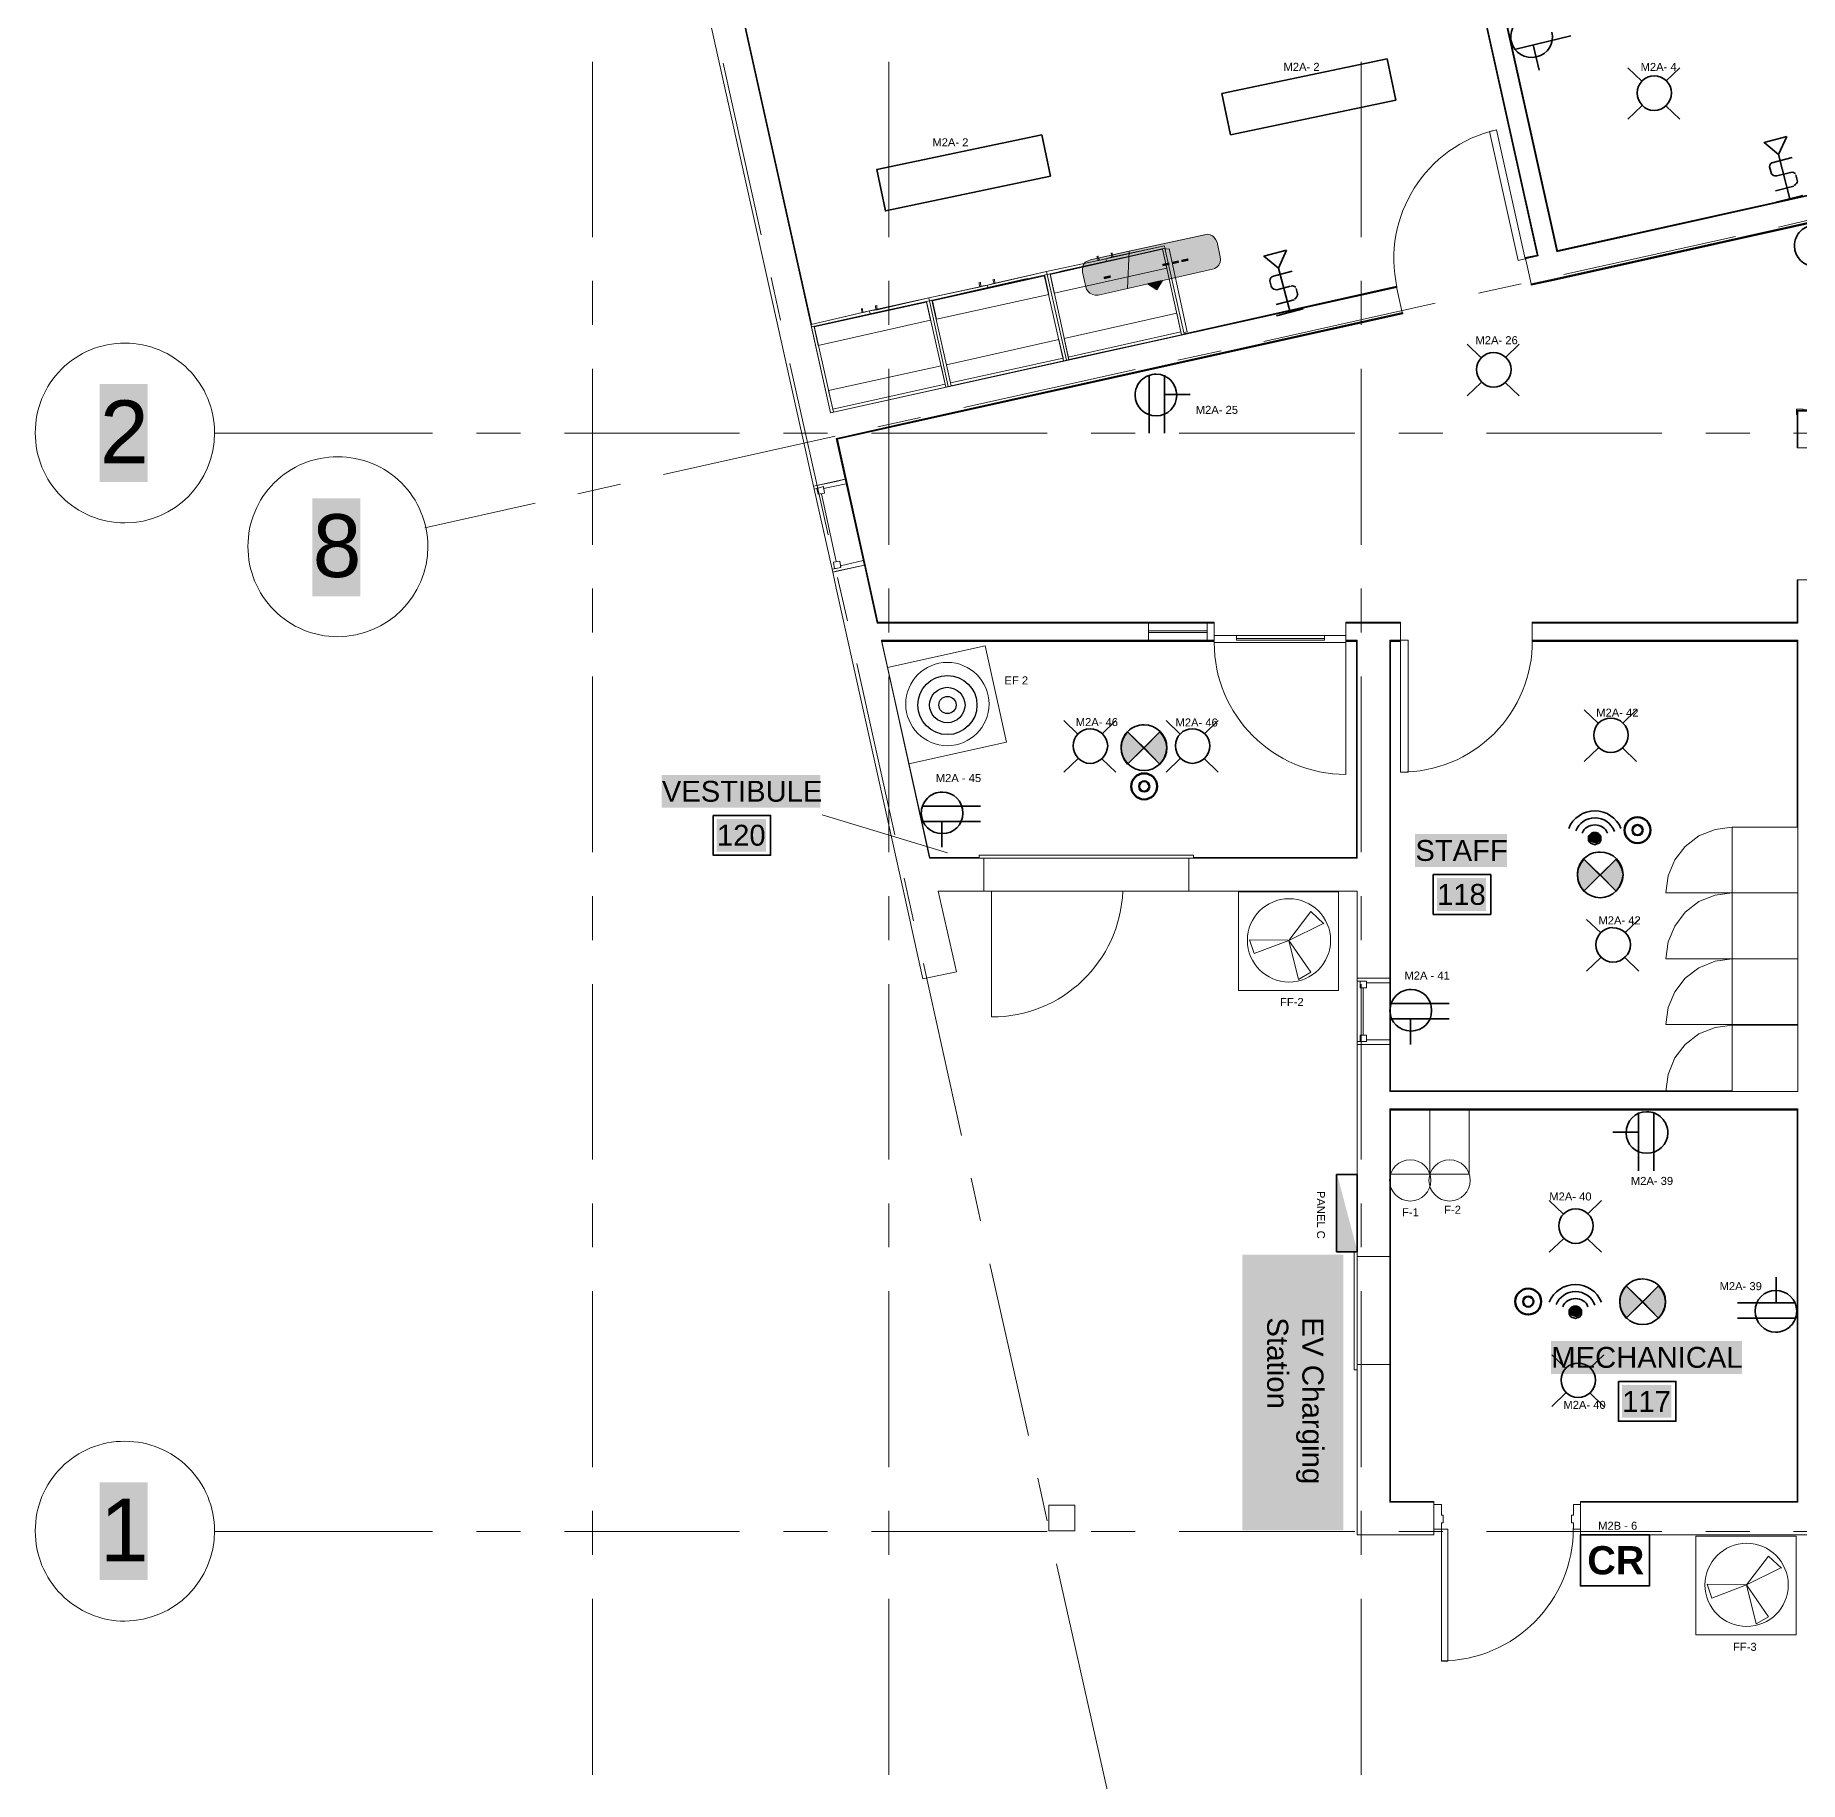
# Model space of a CAD drawing. Header units: millimetres. Extents: x 0.7 to 36.3, y 0.6 to 47.9.
# Drawn here: x 13.56 to 18.58, y 5.4 to 10.37 of the extents above; entities that cross this region are included whole.
import ezdxf

# ---------------------------------------------------------------- set-up
doc = ezdxf.new("R2010")
doc.units = ezdxf.units.MM
doc.header["$LTSCALE"] = 0.007
doc.linetypes.add('DASHEDX2', pattern=[38.1, 25.4, -12.7])
doc.linetypes.add('HIDDEN', pattern=[9.525, 6.35, -3.175])
doc.layers.add('Dotted', color=1, linetype='HIDDEN', lineweight=30, true_color=0xff0000)
for name, color, linetype in [('PDF2_Geometry', 7, 'Continuous'), ('PDF2_Text', 100, 'DASHEDX2'), ('PDF_Text', 7, 'Continuous')]:
    doc.layers.add(name, color=color, linetype=linetype)
for name, color, linetype, true_color in [('PDF2_Solid Fills', 7, 'Continuous', 0x7f7f7f), ('PDF_Geometry', 7, 'Continuous', 0x777777), ('PDF_Solid Fills', 7, 'Continuous', 0xffffff)]:
    doc.layers.add(name, color=color, linetype=linetype, true_color=true_color)
doc.styles.add('PDF Arial', font='arial.ttf')
doc.styles.add('PDF ArialRoundedMT Bold', font='arialbd.ttf')
doc.styles.get("Standard").update_dxf_attribs({"font": 'arial.ttf'})

msp = doc.modelspace()

# ---------------------------------------------------------------- hatches: boundary and pattern name
at = {"true_color": 0x139b48}
h = msp.add_hatch(color=114, dxfattribs=at)
h.dxf.hatch_style = 1
h.paths.add_polyline_path([(17.2796, 6.8973), (17.2796, 6.1127), (16.9925, 6.1127), (16.9925, 6.8973)])
at = {"layer": 'PDF2_Solid Fills', "transparency": 33554559}
for points in [[(16.7131, 8.3405), (16.6698, 8.3839), (16.6665, 8.3839), (16.6498, 8.3572), (16.6481, 8.3405), (16.6565, 8.3055), (16.6681, 8.2955)], [(16.7748, 8.3605), (16.7598, 8.3839), (16.7565, 8.3839), (16.7131, 8.3405), (16.7598, 8.2939), (16.7765, 8.3322)], [(18.0108, 7.9789), (17.9675, 8.0222), (17.9642, 8.0222), (17.9475, 7.9955), (17.9458, 7.9789), (17.9542, 7.9439), (17.9658, 7.9339)], [(18.0725, 7.9989), (18.0575, 8.0222), (18.0542, 8.0222), (18.0108, 7.9789), (18.0575, 7.9322), (18.0742, 7.9705)], [(17.2626, 7.1247), (17.261, 6.9047), (17.3193, 6.9047), (17.3193, 6.9097)], [(18.1315, 6.7647), (18.0882, 6.808), (18.0849, 6.808), (18.0682, 6.7813), (18.0665, 6.7647), (18.0749, 6.7297), (18.0865, 6.7197)], [(18.1932, 6.7847), (18.1782, 6.808), (18.1749, 6.808), (18.1315, 6.7647), (18.1782, 6.718), (18.1949, 6.7563)]]:
    msp.add_hatch(color=256, dxfattribs=at).paths.add_polyline_path(points)
at = {"layer": 'PDF_Solid Fills', "transparency": 33554559}
for color, points in [(256, [(16.6677, 9.6463), (16.681, 9.6496), (16.6893, 9.6513), (16.7027, 9.6546), (16.711, 9.6563), (16.7177, 9.6579), (16.726, 9.6596), (16.7393, 9.6629), (16.7477, 9.6646), (16.7543, 9.6663), (16.7627, 9.6679), (16.776, 9.6713), (16.7843, 9.6729), (16.791, 9.6746), (16.7993, 9.6763), (16.8126, 9.6796), (16.821, 9.6813), (16.8276, 9.6829), (16.836, 9.6846), (16.8493, 9.6879), (16.8576, 9.6896), (16.8643, 9.6913), (16.8726, 9.6929), (16.886, 9.6963), (16.8943, 9.6979), (16.9143, 9.7029), (16.9176, 9.7046), (16.926, 9.7129), (16.9276, 9.7163), (16.9293, 9.7213), (16.931, 9.7346), (16.9293, 9.7346), (16.9293, 9.7429), (16.9276, 9.7429), (16.9276, 9.7513), (16.926, 9.7513), (16.926, 9.7596), (16.9243, 9.7596), (16.9243, 9.7679), (16.9226, 9.7679), (16.9226, 9.7763), (16.921, 9.7763), (16.921, 9.7796), (16.9193, 9.7796), (16.9193, 9.7829), (16.9176, 9.7829), (16.9176, 9.7863), (16.9076, 9.7963), (16.901, 9.7996), (16.886, 9.7996), (16.8793, 9.7979), (16.871, 9.7963), (16.8643, 9.7946), (16.8476, 9.7913), (16.841, 9.7896), (16.8326, 9.7879), (16.826, 9.7863), (16.8093, 9.7829), (16.8026, 9.7813), (16.7943, 9.7796), (16.7877, 9.7779), (16.771, 9.7746), (16.7643, 9.7729), (16.756, 9.7713), (16.7493, 9.7696), (16.7327, 9.7663), (16.726, 9.7646), (16.7177, 9.7629), (16.711, 9.7613), (16.6943, 9.7579), (16.6877, 9.7563), (16.671, 9.7529), (16.6693, 9.7163), (16.6677, 9.6813)]), (256, [(16.5377, 9.6913), (16.5393, 9.6913), (16.5393, 9.6846), (16.541, 9.6846), (16.541, 9.6779), (16.5427, 9.6779), (16.5427, 9.6713), (16.5443, 9.6713), (16.5443, 9.6646), (16.546, 9.6646), (16.546, 9.6579), (16.5477, 9.6579), (16.5477, 9.6496), (16.5493, 9.6496), (16.5493, 9.6429), (16.551, 9.6429), (16.5543, 9.6396), (16.5543, 9.6363), (16.556, 9.6363), (16.5593, 9.6329), (16.5643, 9.6313), (16.5677, 9.6296), (16.5743, 9.6279), (16.5827, 9.6263), (16.5827, 9.6279), (16.5993, 9.6313), (16.606, 9.6329), (16.6143, 9.6346), (16.621, 9.6363), (16.6293, 9.6379), (16.636, 9.6396), (16.6443, 9.6413), (16.651, 9.6429), (16.6593, 9.6446), (16.666, 9.6463), (16.671, 9.7513), (16.6643, 9.7513), (16.6577, 9.7496), (16.6493, 9.7479), (16.6427, 9.7463), (16.6343, 9.7446), (16.621, 9.7413), (16.6127, 9.7396), (16.606, 9.7379), (16.5977, 9.7363), (16.5843, 9.7329), (16.576, 9.7313), (16.5693, 9.7296), (16.561, 9.7279), (16.5577, 9.7263), (16.5527, 9.7246), (16.546, 9.7213), (16.5443, 9.7179), (16.541, 9.7146), (16.5377, 9.7013)]), (7, [(16.7643, 9.6663), (16.766, 9.6679), (16.7593, 9.6679), (16.7527, 9.6663), (16.7443, 9.6646), (16.731, 9.6613), (16.7227, 9.6596), (16.7293, 9.6563), (16.731, 9.6546), (16.7343, 9.6529), (16.736, 9.6513), (16.7427, 9.6479), (16.7443, 9.6463), (16.751, 9.6429), (16.751, 9.6446), (16.7527, 9.6479), (16.7543, 9.6496), (16.7577, 9.6563), (16.7593, 9.6579), (16.761, 9.6613), (16.7627, 9.6629)]), (7, [(18.0127, 8.0893), (18.0044, 8.0977), (17.986, 8.0977), (17.9777, 8.0877), (17.981, 8.071), (17.9994, 8.066), (18.011, 8.0727)]), (7, [(17.9575, 6.7421), (17.9491, 6.7505), (17.9308, 6.7505), (17.9225, 6.7405), (17.9258, 6.7238), (17.9441, 6.7188), (17.9558, 6.7255)])]:
    msp.add_hatch(color=color, dxfattribs=at).paths.add_polyline_path(points)

# ---------------------------------------------------------------- linework, layer by layer
at = {"layer": 'Dotted', "color": 0, "linetype": 'Continuous', "lineweight": 5}
for p, q in [((17.1254, 7.7909), (17.188, 7.873)), ((17.2208, 7.8381), (17.1254, 7.7909)), ((17.188, 7.873), (17.2244, 7.8381)), ((17.0266, 7.7535), (17.0131, 7.7929)), ((17.0131, 7.7929), (17.1223, 7.7914)), ((17.1254, 7.7909), (17.0266, 7.7535)), ((17.1254, 7.7909), (17.1877, 7.7002)), ((17.1523, 7.6798), (17.1254, 7.7909)), ((17.1877, 7.7002), (17.1523, 7.6798)), ((18.4271, 5.9579), (18.4896, 6.0399)), ((18.4896, 6.0399), (18.526, 6.005)), ((18.5224, 6.005), (18.4271, 5.9579)), ((18.3282, 5.9205), (18.3147, 5.9598)), ((18.3147, 5.9598), (18.424, 5.9584)), ((18.4271, 5.9579), (18.3282, 5.9205)), ((18.4271, 5.9579), (18.4893, 5.8671)), ((18.4539, 5.8467), (18.4271, 5.9579)), ((18.4893, 5.8671), (18.4539, 5.8467))]:
    msp.add_line(p, q, dxfattribs=at)
at = {"layer": 'Dotted', "color": 0, "linetype": 'HIDDEN', "lineweight": 5}
for p, q in [((17.1223, 7.7914), (17.1254, 7.7909)), ((18.424, 5.9584), (18.4271, 5.9579))]:
    msp.add_line(p, q, dxfattribs=at)
at = {"layer": 'Dotted', "color": 0, "linetype": 'Continuous', "lineweight": 5}
for points in [[(15.9832, 8.5665), (16.261, 8.6283), (16.3219, 8.3547), (16.0441, 8.2929)], [(16.9814, 7.929), (17.266, 7.929), (17.266, 7.6487), (16.9814, 7.6487)], [(17.5263, 7.126), (17.4143, 7.126), (17.4143, 7.308), (17.5263, 7.308)], [(17.6384, 7.126), (17.5263, 7.126), (17.5263, 7.308), (17.6384, 7.308)], [(18.2831, 6.096), (18.5677, 6.096), (18.5677, 5.8156), (18.2831, 5.8156)]]:
    msp.add_lwpolyline(points, close=True, dxfattribs=at)
for centre, radius in [((16.1538, 8.463), 0.1184), ((17.1254, 7.7909), 0.1184), ((17.4703, 7.1083), 0.0587), ((17.5823, 7.1083), 0.0587), ((18.4271, 5.9579), 0.1184)]:
    msp.add_circle(centre, radius, dxfattribs=at)
at = {"layer": 'Dotted', "color": 0, "linetype": 'Continuous', "lineweight": -3}
for centre, radius in [((16.1539, 8.4602), 0.0841), ((16.1536, 8.4603), 0.0503), ((16.1541, 8.4603), 0.0246)]:
    msp.add_circle(centre, radius, dxfattribs=at)
at = {"layer": 'Dotted', "color": 0, "linetype": 'Continuous', "lineweight": 200}
for centre, radius in [((16.7136, 8.2289), 0.0369), ((16.7136, 8.2289), 0.0147), ((18.1168, 8.1044), 0.0369), ((18.1168, 8.1044), 0.0147), ((17.806, 6.7636), 0.0369), ((17.806, 6.7636), 0.0147)]:
    msp.add_circle(centre, radius, dxfattribs=at)
at = {"layer": 'PDF2_Geometry', "lineweight": 35}
for points in [[(17.9271, 10.363), (17.7666, 10.3248)], [(17.8371, 10.2662), (17.8201, 10.3376)], [(18.4926, 9.9907), (18.4975, 9.9713)], [(18.503, 10.0036), (18.5563, 10.0171)], [(18.5179, 10.0263), (18.5498, 9.9003)], [(18.5128, 9.9649), (18.5516, 9.9747)], [(18.5719, 9.9489), (18.567, 9.9683)], [(18.5097, 9.9228), (18.5614, 9.9359)], [(18.511, 9.8905), (18.587, 9.9097)], [(17.0812, 9.6801), (17.1344, 9.694)], [(17.0959, 9.7029), (17.1287, 9.5771)], [(17.0708, 9.667), (17.0758, 9.6477)], [(17.0913, 9.6414), (17.13, 9.6515)], [(17.1505, 9.6258), (17.1454, 9.6452)], [(17.0885, 9.5993), (17.1401, 9.6128)], [(17.09, 9.567), (17.1658, 9.5868)], [(16.7277, 9.233), (16.7277, 9.398)], [(16.771, 9.233), (16.771, 9.398)], [(16.8443, 9.343), (16.771, 9.343)], [(16.7581, 8.2922), (16.6665, 8.3839)], [(16.6665, 8.2922), (16.7581, 8.3839)], [(16.2478, 8.1728), (16.0828, 8.1728)], [(16.2478, 8.1294), (16.0828, 8.1294)], [(16.1378, 8.0561), (16.1378, 8.1294)], [(18.0558, 7.9305), (17.9642, 8.0222)], [(17.9642, 7.9305), (18.0558, 8.0222)], [(17.581, 7.6114), (17.416, 7.6114)], [(17.581, 7.568), (17.416, 7.568)], [(17.471, 7.4947), (17.471, 7.568)], [(18.1196, 7.1354), (18.1196, 7.3004)], [(18.1629, 7.1354), (18.1629, 7.3004)], [(18.0463, 7.2454), (18.1196, 7.2454)], [(18.5114, 6.8333), (18.5114, 6.76)], [(18.1765, 6.7163), (18.0849, 6.808)], [(18.0849, 6.7163), (18.1765, 6.808)], [(18.4014, 6.76), (18.5664, 6.76)], [(18.4014, 6.7167), (18.5664, 6.7167)]]:
    msp.add_lwpolyline(points, dxfattribs=at)
for points in [[(17.429, 10.1805), (16.9593, 10.082), (16.9346, 10.1994), (17.4044, 10.298)], [(16.4471, 9.9642), (15.9773, 9.8656), (15.9527, 9.983), (16.4224, 10.0816)], [(18.5412, 10.0769), (18.5179, 10.0263), (18.4766, 10.0605)], [(17.1188, 9.7536), (17.0959, 9.7029), (17.0543, 9.7368)], [(16.7131, 8.3389), (16.6665, 8.3839), (16.6565, 8.3705), (16.6498, 8.3555), (16.6481, 8.3389), (16.6498, 8.3222), (16.6565, 8.3055), (16.6665, 8.2922)], [(16.7131, 8.3389), (16.7581, 8.2922), (16.7681, 8.3055), (16.7748, 8.3222), (16.7781, 8.3389), (16.7748, 8.3555), (16.7681, 8.3705), (16.7581, 8.3839)], [(18.0108, 7.9772), (17.9642, 8.0222), (17.9542, 8.0089), (17.9475, 7.9939), (17.9458, 7.9772), (17.9475, 7.9605), (17.9542, 7.9439), (17.9642, 7.9305)], [(18.0108, 7.9772), (18.0558, 7.9305), (18.0658, 7.9439), (18.0725, 7.9605), (18.0758, 7.9772), (18.0725, 7.9939), (18.0658, 8.0089), (18.0558, 8.0222)], [(17.261, 6.9047), (17.261, 7.1247), (17.3193, 7.1247), (17.3193, 6.9047)], [(18.1315, 6.763), (18.0849, 6.808), (18.0749, 6.7947), (18.0682, 6.7797), (18.0665, 6.763), (18.0682, 6.7463), (18.0749, 6.7297), (18.0849, 6.7163)], [(18.1315, 6.763), (18.1765, 6.7163), (18.1865, 6.7297), (18.1932, 6.7463), (18.1965, 6.763), (18.1932, 6.7797), (18.1865, 6.7947), (18.1765, 6.808)], [(18.1509, 6.0998), (18.1509, 5.9548), (17.9543, 5.9548), (17.9543, 6.0998)]]:
    msp.add_lwpolyline(points, close=True, dxfattribs=at)
for points in [[(16.7781, 8.3389, 0.413494), (16.7131, 8.4039, 0.423077), (16.6481, 8.3389, 0.413494), (16.7131, 8.2739)], [(18.0758, 7.9772, 0.413494), (18.0108, 8.0422, 0.423077), (17.9458, 7.9772, 0.413494), (18.0108, 7.9122)], [(18.1965, 6.763, 0.413494), (18.1315, 6.828, 0.423077), (18.0665, 6.763, 0.413494), (18.1315, 6.698)]]:
    msp.add_lwpolyline(points, format="xyb", dxfattribs=at)
for centre, start, end in [((17.816, 10.3608), 103.1624, 193.6419), ((18.6228, 9.7661), 89.7603, 180.2397), ((16.7474, 9.3415), 89.7603, 180.2397), ((16.1392, 8.153), 89.7603, 180.2397), ((17.4724, 7.5916), 89.7603, 180.2397), ((18.1432, 7.2439), 359.7603, 90.2397), ((18.51, 6.7364), 269.7603, 0.2397)]:
    msp.add_arc(centre, 0.0597, start, end, dxfattribs=at)
for points in [[(17.7579, 10.3467), (17.7656, 10.3143), (17.7974, 10.2962), (17.8298, 10.3039)], [(17.8298, 10.3039), (17.8622, 10.3116), (17.8807, 10.3417), (17.873, 10.3742)], [(18.4926, 9.9907), (18.4925, 9.9975), (18.4966, 10.002), (18.503, 10.0036)], [(18.5128, 9.9649), (18.506, 9.9648), (18.5003, 9.9668), (18.4971, 9.9729)], [(18.5532, 9.9751), (18.5581, 9.9763), (18.5621, 9.9739), (18.5662, 9.9715)], [(18.5715, 9.9505), (18.5711, 9.9452), (18.5671, 9.9408), (18.5626, 9.9379)], [(18.6231, 9.7076), (18.5898, 9.7076), (18.5631, 9.7326), (18.5631, 9.7659)], [(17.0708, 9.667), (17.0707, 9.6739), (17.0747, 9.6784), (17.0812, 9.6801)], [(17.0913, 9.6414), (17.0844, 9.6413), (17.0787, 9.6433), (17.0754, 9.6493)], [(17.1316, 9.6519), (17.1364, 9.6532), (17.1405, 9.6508), (17.1446, 9.6484)], [(17.15, 9.6274), (17.1497, 9.6222), (17.1457, 9.6177), (17.1413, 9.6148)], [(16.7477, 9.4013), (16.781, 9.4013), (16.806, 9.3746), (16.806, 9.3413)], [(16.7477, 9.283), (16.7143, 9.283), (16.6877, 9.308), (16.6877, 9.3413)], [(16.806, 9.3413), (16.806, 9.308), (16.781, 9.283), (16.7477, 9.283)], [(16.7781, 8.3389), (16.7781, 8.3039), (16.7481, 8.2739), (16.7131, 8.2739)], [(16.1978, 8.1528), (16.1978, 8.1861), (16.1728, 8.2128), (16.1395, 8.2128)], [(16.0795, 8.1528), (16.0795, 8.1194), (16.1061, 8.0944), (16.1395, 8.0944)], [(16.1395, 8.0944), (16.1728, 8.0944), (16.1978, 8.1194), (16.1978, 8.1528)], [(18.0758, 7.9772), (18.0758, 7.9422), (18.0458, 7.9122), (18.0108, 7.9122)], [(17.531, 7.5914), (17.531, 7.6247), (17.506, 7.6514), (17.4726, 7.6514)], [(17.4126, 7.5914), (17.4126, 7.558), (17.4393, 7.533), (17.4726, 7.533)], [(17.4726, 7.533), (17.506, 7.533), (17.531, 7.558), (17.531, 7.5914)], [(18.1429, 7.3037), (18.1096, 7.3037), (18.0846, 7.277), (18.0846, 7.2437)], [(18.0846, 7.2437), (18.0846, 7.2104), (18.1096, 7.1854), (18.1429, 7.1854)], [(18.1429, 7.1854), (18.1763, 7.1854), (18.2029, 7.2104), (18.2029, 7.2437)], [(18.5097, 6.795), (18.4764, 6.795), (18.4514, 6.77), (18.4514, 6.7367)], [(18.5697, 6.7367), (18.5697, 6.77), (18.543, 6.795), (18.5097, 6.795)], [(18.1965, 6.763), (18.1965, 6.728), (18.1665, 6.698), (18.1315, 6.698)], [(18.4514, 6.7367), (18.4514, 6.7033), (18.4764, 6.6767), (18.5097, 6.6767)]]:
    msp.add_open_spline(points, degree=3, dxfattribs=at)
at = {"layer": 'PDF_Geometry', "lineweight": 9}
for points in [[(15.2427, 11.8978), (15.766, 9.5429), (15.2444, 11.8978), (15.2444, 11.8962), (17.2526, 12.3428), (17.8309, 9.7396), (17.8326, 9.7396), (17.2526, 12.3445), (17.2543, 12.3462), (17.8343, 9.7379)], [(17.8876, 9.7496), (17.3076, 12.3528)], [(17.3093, 12.3528), (17.8876, 9.7513), (17.3093, 12.3528)], [(17.311, 12.3512), (17.8893, 9.7529), (19.4292, 10.0946), (19.4309, 10.0946), (19.4292, 10.0946), (19.4292, 10.1263), (19.4309, 10.1263), (19.4325, 10.1263)], [(17.8326, 9.7396), (17.2543, 12.3445)], [(15.7677, 9.5446), (15.2444, 11.8962), (15.2444, 11.8978), (15.766, 9.5429), (15.9127, 9.5763)], [(15.1444, 9.7913), (15.1444, 10.2896)], [(15.9877, 9.7913), (15.9877, 10.2896)], [(17.331, 9.7913), (17.331, 10.2896)], [(15.6244, 9.7979), (15.516, 10.2862)], [(17.7976, 9.7313), (17.7976, 9.7329), (17.8309, 9.7396), (17.8326, 9.7396), (17.7976, 9.7313), (17.7976, 9.7296), (17.7776, 9.7246), (17.6959, 10.0913), (17.7159, 10.0963), (17.7976, 9.7296)], [(19.4875, 10.0279), (17.8776, 9.6696), (17.8143, 9.6563), (17.8143, 9.6579), (17.8759, 9.6713), (19.4859, 10.0296), (19.4859, 10.1263), (19.4875, 10.1263), (19.4875, 10.0413), (19.4875, 10.1263), (19.4892, 10.1263), (19.4892, 10.0413), (19.4925, 10.0263), (19.4742, 10.0213), (19.4742, 10.0229), (17.8776, 9.6679), (17.8143, 9.6546), (17.8143, 9.6563), (17.8776, 9.6696), (19.4742, 10.0246)], [(17.8876, 9.7513), (19.4309, 10.0946), (17.8876, 9.7513)], [(19.4325, 10.0929), (17.9326, 9.7596)], [(18.5176, 9.8196), (18.6392, 9.8479)], [(17.9076, 9.6846), (18.3959, 9.7929)], [(16.8276, 9.5163), (17.431, 9.6513), (17.431, 9.6496), (17.4326, 9.6496), (17.4326, 9.6479), (15.821, 9.2913), (17.4326, 9.6496), (16.8276, 9.5146), (16.826, 9.5196), (16.836, 9.5213), (16.7843, 9.7579), (16.7743, 9.7563), (16.7727, 9.7596), (16.771, 9.7663), (16.6243, 9.7346)], [(16.2893, 9.6596), (16.436, 9.6929), (16.5827, 9.7246), (16.581, 9.7329), (16.5793, 9.7363), (16.5793, 9.7346), (16.581, 9.7329), (16.5827, 9.7246)], [(16.766, 9.7563), (16.446, 9.6846), (16.766, 9.7563)], [(16.446, 9.6846), (16.766, 9.7563)], [(16.5843, 9.7246), (16.6043, 9.7296), (16.606, 9.7213), (16.7727, 9.7596), (16.771, 9.7663), (16.6043, 9.7296), (16.6227, 9.7346)], [(17.7976, 9.7313), (17.8326, 9.7396), (17.7976, 9.7313)], [(16.2493, 9.6513), (16.2677, 9.6546), (16.2693, 9.6479), (16.4377, 9.6846), (16.436, 9.6929), (16.2677, 9.6546), (16.2877, 9.6596)], [(16.6543, 9.7329), (16.4727, 9.6929)], [(15.1444, 9.5413), (15.1444, 9.6663)], [(15.6794, 9.5546), (15.6527, 9.6763)], [(15.9544, 9.5846), (16.101, 9.6179), (16.2477, 9.6496)], [(15.9877, 9.5413), (15.9877, 9.6663)], [(16.431, 9.6813), (16.111, 9.6113), (16.431, 9.6813)], [(16.111, 9.6096), (16.431, 9.6813)], [(16.381, 9.6729), (16.1977, 9.6313)], [(17.331, 9.5413), (17.331, 9.6663)], [(17.6643, 9.6313), (17.7859, 9.6579)], [(16.0943, 9.6079), (15.7744, 9.5363), (16.0943, 9.6079)], [(15.7744, 9.5363), (16.0943, 9.6063)], [(15.9144, 9.5763), (15.9327, 9.5813), (15.9344, 9.5729), (16.1027, 9.6096), (16.101, 9.6179), (15.9327, 9.5813), (15.9527, 9.5846)], [(17.0543, 9.4946), (17.541, 9.6029)], [(15.9843, 9.5846), (15.8327, 9.5496)], [(15.8377, 9.218), (17.4476, 9.5763), (17.4493, 9.5746), (15.8394, 9.218), (15.956, 8.693)], [(15.9177, 8.8563), (15.8377, 9.218), (15.8377, 9.2163), (17.4493, 9.5746), (17.4493, 9.5729), (15.841, 9.2163), (15.956, 8.6963), (16.9126, 8.6963), (16.9126, 8.6946), (16.9126, 8.693), (15.9544, 8.693), (15.9544, 8.6946), (16.9126, 8.6946), (15.956, 8.6946), (15.8394, 9.218)], [(16.8093, 9.4413), (16.9326, 9.4679)], [(15.1444, 8.9163), (15.1444, 9.4163)], [(15.8144, 8.9446), (15.706, 9.4313)], [(15.9877, 8.9163), (15.9877, 9.4163)], [(16.201, 9.3063), (16.6877, 9.4146)], [(17.331, 8.9163), (17.331, 9.4163)], [(15.821, 9.2913), (15.821, 9.2913)], [(15.821, 9.2913), (15.821, 9.2913)], [(15.8227, 9.2913), (15.8227, 9.2913)], [(18.5709, 9.298), (18.5709, 9.1913), (18.5726, 9.1913), (18.5726, 9.2963), (20.3075, 9.2963), (20.7492, 9.2963), (20.7492, 9.298), (20.7492, 9.2996), (20.3075, 9.2996), (18.5876, 9.2996), (18.5876, 9.3013), (18.5692, 9.3013), (18.5692, 9.2863), (18.5709, 9.2863), (18.5692, 9.2863), (18.5692, 9.3013), (18.5876, 9.3013), (18.5876, 9.298), (18.5709, 9.298), (18.5709, 9.2863), (18.5709, 9.1913), (18.5709, 9.2196)], [(18.5726, 9.298), (20.3075, 9.298), (18.5876, 9.298)], [(15.956, 9.2513), (16.0777, 9.278)], [(14.0694, 9.233), (14.6894, 9.233)], [(14.8144, 9.233), (14.9394, 9.233)], [(15.0644, 9.233), (15.5627, 9.233)], [(15.346, 9.1163), (15.8344, 9.2246)], [(15.6877, 9.233), (15.8127, 9.233)], [(15.9377, 9.233), (16.4377, 9.233)], [(16.5627, 9.233), (16.6877, 9.233)], [(16.8126, 9.233), (17.3126, 9.233)], [(17.4376, 9.233), (17.5626, 9.233)], [(17.6876, 9.233), (18.1859, 9.233)], [(18.3109, 9.233), (18.4359, 9.233)], [(18.5609, 9.233), (19.0609, 9.233)], [(18.5709, 9.1913), (18.5709, 9.1913)], [(15.1027, 9.0613), (15.2244, 9.088)], [(14.6677, 8.9646), (14.9811, 9.0346)], [(15.1444, 8.6663), (15.1444, 8.7913)], [(15.8694, 8.6996), (15.841, 8.823)], [(15.9877, 8.6663), (15.9877, 8.7913)], [(17.331, 8.6663), (17.331, 8.7913)], [(18.5726, 8.693), (17.8176, 8.693), (17.8176, 8.6946), (17.8176, 8.6963), (18.5709, 8.6963), (18.5709, 8.6946), (18.5709, 8.6963), (18.5709, 8.8163), (18.5726, 8.8163), (18.5726, 8.7346)], [(18.5709, 8.8163), (18.5709, 8.8163)], [(18.5709, 8.6946), (18.5709, 8.8163), (18.5709, 8.6946)], [(16.726, 8.693), (16.726, 8.6713), (16.8926, 8.6713), (16.8926, 8.693)], [(17.2876, 8.6946), (17.4426, 8.6946), (17.2876, 8.6946)], [(17.8176, 8.6946), (18.5709, 8.6946), (17.8176, 8.6946)], [(15.966, 8.643), (16.1043, 8.0263), (15.966, 8.6446), (16.9126, 8.6446), (16.9126, 8.643), (15.966, 8.643), (16.9126, 8.643)], [(15.966, 8.6446), (16.1027, 8.0247), (16.2443, 8.0247), (16.2443, 8.033), (16.8543, 8.033), (16.8543, 8.0247), (16.2443, 8.0247), (16.2443, 8.033), (16.8543, 8.033), (16.8543, 8.0247), (17.2026, 8.0247)], [(17.2876, 8.638), (16.9126, 8.638), (16.9126, 8.6413), (15.9677, 8.6413), (16.1043, 8.0263), (16.2443, 8.0263)], [(16.8926, 8.6446), (16.8926, 8.6663), (16.726, 8.6663), (16.726, 8.6446)], [(16.8543, 8.0263), (17.3176, 8.0263), (17.3193, 8.0263), (17.3193, 8.6446), (17.3193, 8.0247)], [(16.9126, 8.658), (17.2876, 8.658)], [(17.226, 8.658), (16.976, 8.658)], [(16.976, 8.6496), (17.226, 8.6496)], [(17.3193, 8.643), (17.2876, 8.643), (17.3193, 8.643), (17.3193, 8.0263), (17.3176, 8.0263), (17.3176, 8.6413), (17.2876, 8.6413)], [(17.4126, 8.643), (17.4426, 8.643), (17.4126, 8.643), (17.4126, 8.0247), (17.4126, 8.6446), (17.4126, 8.0247), (17.4126, 7.3614)], [(18.3859, 7.363), (17.4143, 7.363), (17.4143, 8.0247), (17.4143, 8.6413), (17.4426, 8.6413), (17.4426, 8.643), (17.4426, 8.6446), (17.4643, 8.6446), (17.4643, 8.2697), (17.4426, 8.2697), (17.4426, 8.6446)], [(18.5709, 8.113), (18.5709, 8.6413), (18.5709, 8.643), (18.5709, 8.6413), (17.8176, 8.6413), (17.8176, 8.643), (17.8176, 8.6446), (18.5726, 8.6446), (18.5726, 8.113)], [(18.5709, 8.113), (18.5709, 8.643), (18.5709, 8.113)], [(15.1444, 8.0413), (15.1444, 8.5413)], [(16.0043, 8.0913), (15.896, 8.578)], [(15.9877, 8.0413), (15.9877, 8.5413)], [(17.331, 8.0413), (17.331, 8.5413)], [(18.3859, 7.5514), (18.1976, 7.5514), (18.2043, 7.5997), (18.2226, 7.6447), (18.2526, 7.683), (18.2909, 7.713), (18.3376, 7.7314), (18.3859, 7.738), (18.1976, 7.738), (18.2043, 7.7863), (18.2226, 7.8313), (18.2526, 7.8713), (18.2909, 7.9013), (18.3376, 7.9197), (18.3859, 7.9263), (18.1976, 7.9263), (18.2043, 7.9747), (18.2226, 8.0197), (18.2526, 8.058), (18.2909, 8.088), (18.3376, 8.1063), (18.3859, 8.113)], [(16.1043, 8.0263), (16.1043, 8.0263)], [(16.1043, 8.0263), (16.2443, 8.0263), (16.1043, 8.0263)], [(16.2577, 8.0247), (16.841, 8.0247)], [(16.841, 7.9313), (16.841, 8.0247), (16.841, 7.9313), (16.6743, 7.9313)], [(16.8543, 8.0263), (17.3193, 8.0263), (16.8543, 8.0263)], [(18.5726, 7.3614), (17.4126, 7.3614), (17.4126, 8.0247), (17.4126, 7.3997)], [(16.0577, 7.8463), (16.031, 7.968)], [(16.841, 7.9313), (16.2577, 7.9313), (16.841, 7.9313)], [(15.1444, 7.7913), (15.1444, 7.9163)], [(15.9877, 7.7913), (15.9877, 7.9163)], [(17.331, 7.7913), (17.331, 7.9163)], [(16.1943, 7.2364), (16.086, 7.7247)], [(15.1444, 7.168), (15.1444, 7.6664)], [(15.9877, 7.168), (15.9877, 7.6664)], [(17.331, 7.168), (17.331, 7.6664)], [(18.3859, 7.3614), (18.1976, 7.3614), (18.2043, 7.4097), (18.2226, 7.4564), (18.2526, 7.4947), (18.2909, 7.5247), (18.3376, 7.543), (18.3859, 7.5497)], [(18.5709, 7.5514), (18.5709, 7.5497)], [(18.5726, 7.5514), (18.5726, 7.5497)], [(17.4126, 7.3614), (18.3859, 7.3614), (17.4126, 7.3614)], [(18.5726, 7.3614), (18.5726, 7.3614)], [(17.5376, 6.1931), (17.5376, 6.1947), (17.4143, 6.1947), (17.4143, 6.1931), (17.4126, 6.1931), (17.4143, 6.1931), (17.4143, 6.1947), (17.4143, 7.308), (18.5709, 7.308), (18.5709, 7.3097), (17.4126, 7.3097), (17.4126, 7.3114), (18.5726, 7.3114), (18.5726, 6.1931), (17.9543, 6.1931), (18.5709, 6.1931), (18.5726, 6.1931), (17.9543, 6.1931), (17.9543, 6.1947), (18.5709, 6.1947), (18.5709, 7.308), (18.5709, 7.3097), (17.4126, 7.3097), (17.4126, 6.1931), (17.4126, 7.3114), (17.4126, 6.1931)], [(18.5709, 6.1931), (18.5709, 7.3097), (18.5709, 6.1931)], [(16.2477, 6.993), (16.221, 7.1147)], [(15.1444, 6.9181), (15.1444, 7.043)], [(15.9877, 6.9181), (15.9877, 7.043)], [(17.331, 6.9181), (17.331, 7.043)], [(17.3193, 6.5697), (17.311, 6.5697), (17.311, 6.9047), (17.3193, 6.9047)], [(17.3193, 6.8914), (17.4126, 6.8914), (17.3193, 6.8914), (17.3193, 6.5847), (17.4126, 6.5847), (17.3193, 6.5847)], [(17.4126, 6.5847), (17.4126, 6.8914), (17.4126, 6.5847)], [(16.3843, 6.3831), (16.2743, 6.8714)], [(15.1444, 6.2931), (15.1444, 6.7931)], [(15.9877, 6.2931), (15.9877, 6.7931)], [(17.331, 6.2931), (17.331, 6.7931)], [(16.4377, 6.1398), (16.411, 6.2614)], [(17.4126, 6.1931), (17.5376, 6.1931), (17.4126, 6.1931)], [(17.5376, 6.1931), (17.5376, 6.1931)], [(17.5376, 6.1864), (17.5593, 6.1864), (17.5593, 6.1564), (17.5643, 6.1564), (17.5643, 6.1348), (17.5593, 6.1348), (17.5593, 6.1164), (17.5376, 6.1164)], [(17.9543, 6.1164), (17.9343, 6.1164), (17.9343, 6.1348), (17.9293, 6.1348), (17.9293, 6.1564), (17.9343, 6.1564), (17.9343, 6.1864), (17.9543, 6.1864)], [(17.9543, 6.1931), (17.9543, 6.1931)], [(15.1444, 6.0431), (15.1444, 6.1681)], [(15.9877, 6.0431), (15.9877, 6.1681)], [(17.331, 6.0431), (17.331, 6.1681)], [(14.0694, 6.1098), (14.6894, 6.1098)], [(14.8144, 6.1098), (14.9394, 6.1098)], [(15.0644, 6.1098), (15.5627, 6.1098)], [(15.6877, 6.1098), (15.8127, 6.1098)], [(15.9377, 6.1098), (16.4377, 6.1098)], [(16.5627, 6.1098), (16.6877, 6.1098)], [(16.8126, 6.1098), (17.3126, 6.1098)], [(17.4376, 6.1098), (17.5626, 6.1098)], [(17.6876, 6.1098), (18.1859, 6.1098)], [(18.3109, 6.1098), (18.4359, 6.1098)], [(18.5609, 6.1098), (19.0609, 6.1098)], [(16.6093, 5.3714), (16.4643, 6.0181)], [(15.1444, 5.4181), (15.1444, 5.9181)], [(15.9877, 5.4181), (15.9877, 5.9181)], [(17.331, 5.4181), (17.331, 5.9181)]]:
    msp.add_lwpolyline(points, dxfattribs=at)
at = {"layer": 'PDF_Geometry', "lineweight": 18}
for points in [[(17.3076, 12.3528), (17.8876, 9.7496), (19.4325, 10.0929), (19.4325, 10.1263), (19.4859, 10.1263), (19.4859, 10.1013), (19.4859, 10.0296), (19.4325, 10.0163), (17.8759, 9.6713), (17.8143, 9.6579), (17.7993, 9.7263), (17.7976, 9.7296), (17.8343, 9.7379), (17.2543, 12.3462)], [(20.3142, 6.0998), (20.0359, 6.0998), (20.0359, 6.1931), (20.2375, 6.1931), (20.2375, 7.6647), (19.0326, 7.6647), (19.0326, 7.7147), (20.2375, 7.7147), (20.2375, 9.223), (18.6226, 9.223), (18.6226, 9.1913), (18.5726, 9.1913), (18.5726, 9.2663), (18.5726, 9.2963), (18.6226, 9.2963), (20.3075, 9.2963), (20.7492, 9.2963), (20.7492, 9.2663), (20.7492, 9.223), (20.5625, 9.223)], [(16.2443, 8.0247), (16.1027, 8.0247), (15.966, 8.6446), (16.726, 8.6446), (16.726, 8.693), (15.9544, 8.693), (15.9177, 8.858), (15.8377, 8.8413), (15.8277, 8.838), (15.8377, 8.793), (16.0293, 7.9313), (16.0843, 7.6814), (16.1793, 7.7014), (16.1277, 7.9313), (16.2793, 7.9313)], [(18.6226, 8.8163), (18.5726, 8.8163), (18.5726, 8.693), (17.8176, 8.693), (17.8176, 8.6446), (18.5726, 8.6446), (18.5726, 7.3614), (17.4126, 7.3614), (17.4126, 7.4947), (17.3193, 7.4947), (17.3193, 6.9047)], [(16.8543, 8.0247), (17.3193, 8.0247), (17.3193, 8.6446), (17.2876, 8.6446), (17.2876, 8.693), (17.4426, 8.693), (17.4426, 8.6446), (17.4126, 8.6446), (17.4126, 8.0247), (17.4126, 7.683), (17.3193, 7.683), (17.3193, 7.9313), (16.841, 7.9313), (16.841, 8.0247)], [(16.6543, 7.9313), (16.6743, 7.9313)], [(17.3193, 6.5697), (17.3193, 6.1931), (17.3193, 6.0998), (17.5376, 6.0998), (17.5376, 6.1931), (17.4126, 6.1931), (17.4126, 7.3114), (18.5726, 7.3114), (18.5726, 6.1931), (17.9543, 6.1931), (17.9543, 6.0998), (18.7876, 6.0998)]]:
    msp.add_lwpolyline(points, dxfattribs=at)
for points in [[(17.4326, 9.6446), (17.4476, 9.5763), (16.0527, 9.2663), (15.8377, 9.218), (15.8627, 9.103), (15.8377, 9.0963), (15.7727, 9.083), (15.1311, 11.9678), (15.2227, 11.9878), (15.741, 12.1045), (15.761, 12.0145), (15.2427, 11.8978), (15.821, 9.2913), (17.4326, 9.6479)], [(16.8926, 8.693), (16.9126, 8.693), (16.9126, 8.6446), (16.8926, 8.6446)], [(16.516, 6.1114), (16.516, 6.1847), (16.4427, 6.1847), (16.4427, 6.1114)]]:
    msp.add_lwpolyline(points, close=True, dxfattribs=at)
at = {"layer": 'PDF_Geometry', "lineweight": 35}
for points in [[(18.0889, 10.2729), (18.1289, 10.2345)], [(18.2373, 10.2729), (18.1973, 10.2345)], [(18.0889, 10.1262), (18.1289, 10.1645)], [(18.2373, 10.1262), (18.1973, 10.1645)], [(17.6322, 9.4861), (17.6722, 9.4478)], [(17.7806, 9.4861), (17.7406, 9.4478)], [(17.6322, 9.3394), (17.6722, 9.3778)], [(17.7806, 9.3394), (17.7406, 9.3778)], [(17.9655, 8.4464), (18.0055, 8.4081)], [(18.1138, 8.4464), (18.0738, 8.4081)], [(16.4847, 8.4158), (16.5247, 8.3775)], [(16.633, 8.4158), (16.593, 8.3775)], [(16.7757, 8.4161), (16.8157, 8.3777)], [(16.924, 8.4161), (16.884, 8.3777)], [(17.9655, 8.2998), (18.0055, 8.3381)], [(18.1138, 8.2998), (18.0738, 8.3381)], [(16.4847, 8.2692), (16.5247, 8.3075)], [(16.633, 8.2692), (16.593, 8.3075)], [(16.7757, 8.2694), (16.8157, 8.3077)], [(16.924, 8.2694), (16.884, 8.3077)], [(17.972, 7.8504), (18.012, 7.812)], [(18.1203, 7.8504), (18.0803, 7.812)], [(17.972, 7.7037), (18.012, 7.742)], [(18.1203, 7.7037), (18.0803, 7.742)], [(17.8659, 7.0507), (17.9059, 7.0124)], [(18.0143, 7.0507), (17.9743, 7.0124)], [(17.8659, 6.9041), (17.9059, 6.9424)], [(18.0143, 6.9041), (17.9743, 6.9424)], [(17.8727, 6.6122), (17.9127, 6.5738)], [(18.0211, 6.6122), (17.9811, 6.5738)], [(17.8727, 6.4655), (17.9127, 6.5038)], [(18.0211, 6.4655), (17.9811, 6.5038)]]:
    msp.add_lwpolyline(points, dxfattribs=at)
at = {"layer": 'PDF_Geometry', "color": 7, "lineweight": 18}
for points in [[(16.886, 9.7979), (16.671, 9.7513), (16.666, 9.6446), (16.9076, 9.6996), (16.9143, 9.7013), (16.921, 9.7063), (16.926, 9.7113), (16.9293, 9.7196), (16.931, 9.7263), (16.9293, 9.7346), (16.921, 9.7763), (16.9176, 9.7829), (16.9126, 9.7896), (16.9076, 9.7946), (16.901, 9.7979), (16.8926, 9.7996)], [(16.666, 9.6446), (16.671, 9.7513), (16.561, 9.7263), (16.5527, 9.7229), (16.546, 9.7196), (16.541, 9.7129), (16.5393, 9.7063), (16.5377, 9.6996), (16.5377, 9.6913), (16.5477, 9.6496), (16.5493, 9.6429), (16.5543, 9.6363), (16.5593, 9.6313), (16.5677, 9.6279), (16.5743, 9.6263), (16.5827, 9.6263)], [(16.7493, 9.6413), (16.766, 9.6679), (16.7227, 9.6579)]]:
    msp.add_lwpolyline(points, close=True, dxfattribs=at)
at = {"layer": 'PDF_Geometry', "lineweight": 9}
for points in [[(16.4577, 9.6313), (16.7777, 9.7029), (16.766, 9.7563), (16.446, 9.6846)], [(16.5827, 9.7329), (16.586, 9.7263), (16.5827, 9.7329), (16.5827, 9.7363), (16.5827, 9.7379), (16.5827, 9.7363)], [(16.6227, 9.7329), (16.621, 9.7413), (16.6193, 9.7446), (16.6193, 9.7463), (16.6193, 9.7446), (16.621, 9.7413)], [(16.6227, 9.7429), (16.626, 9.7346), (16.6227, 9.7429), (16.6227, 9.7446), (16.6227, 9.7463)], [(16.8193, 9.5129), (16.8276, 9.5146), (16.7727, 9.7596), (16.766, 9.7579)], [(17.8893, 9.7529), (17.8876, 9.7513)], [(16.4377, 9.6846), (16.606, 9.7213), (16.6043, 9.7296), (16.436, 9.6929)], [(16.446, 9.6863), (16.4377, 9.6846), (16.4927, 9.4413), (16.4993, 9.4429)], [(16.1027, 9.6096), (16.2693, 9.6479), (16.2677, 9.6546), (16.101, 9.6179)], [(16.1227, 9.5579), (16.4427, 9.6279), (16.431, 9.6813), (16.111, 9.6096)], [(16.246, 9.6496), (16.2443, 9.6579), (16.2443, 9.6613), (16.2443, 9.6629), (16.2443, 9.6613), (16.2443, 9.6579)], [(16.2477, 9.6596), (16.2493, 9.6513), (16.2477, 9.6596), (16.2477, 9.6613), (16.2477, 9.6629)], [(16.286, 9.6596), (16.2843, 9.6679), (16.2843, 9.6696), (16.2843, 9.6713), (16.2843, 9.6679)], [(16.2877, 9.6679), (16.2893, 9.6596), (16.2877, 9.6679), (16.2877, 9.6696), (16.2877, 9.6713)], [(16.4843, 9.4396), (16.4927, 9.4413), (16.4377, 9.6846), (16.4293, 9.6829)], [(15.786, 9.4829), (16.106, 9.5546), (16.0943, 9.6063), (15.7744, 9.5363)], [(15.911, 9.5763), (15.9094, 9.5846), (15.9094, 9.5863), (15.9094, 9.5879), (15.9094, 9.5846)], [(15.9127, 9.5846), (15.9144, 9.5763), (15.9127, 9.5846), (15.9127, 9.5863), (15.9127, 9.5879)], [(15.951, 9.5846), (15.9494, 9.5929), (15.9494, 9.5946), (15.9494, 9.5963), (15.9494, 9.5929)], [(15.9527, 9.5929), (15.9544, 9.5846), (15.9527, 9.5929), (15.9527, 9.5963), (15.9527, 9.5979), (15.9527, 9.5963)], [(16.1493, 9.3646), (16.156, 9.3663), (16.1027, 9.6096), (16.0943, 9.6079)], [(16.1093, 9.6113), (16.1027, 9.6096), (16.156, 9.3663), (16.1643, 9.368)], [(15.7677, 9.5363), (15.9344, 9.5729), (15.9327, 9.5813), (15.766, 9.5429)], [(15.7744, 9.5379), (15.7677, 9.5363), (15.821, 9.2913), (15.8294, 9.293)], [(16.4977, 9.4496), (16.8176, 9.5213), (16.806, 9.5746), (16.486, 9.5029)], [(16.1627, 9.3763), (16.4827, 9.4463), (16.471, 9.4996), (16.151, 9.4279)], [(16.8193, 9.5129), (16.8176, 9.5213), (16.4977, 9.4496), (16.4993, 9.4429)], [(16.4843, 9.4396), (16.4827, 9.4463), (16.1627, 9.3763), (16.1643, 9.368)], [(15.8277, 9.3013), (16.1477, 9.373), (16.136, 9.4246), (15.816, 9.3546)], [(16.1493, 9.3646), (16.1477, 9.373), (15.8277, 9.3013), (15.8294, 9.293)], [(15.9177, 8.858), (15.8277, 8.838), (15.7727, 9.083), (15.8627, 9.103)], [(17.4426, 8.6946), (17.4426, 8.693), (17.2876, 8.693), (17.2876, 8.6946), (17.2876, 8.6963), (17.4426, 8.6963)], [(17.226, 8.6446), (16.976, 8.6446)], [(17.8176, 8.643), (18.5709, 8.643)], [(18.5726, 7.9263), (18.5726, 8.113), (18.3859, 8.113), (18.3859, 7.9263)], [(16.2677, 8.033), (16.831, 8.033)], [(16.2577, 8.0247), (16.2577, 7.9313)], [(16.831, 7.9313), (16.2677, 7.9313)], [(18.5726, 7.738), (18.5726, 7.9263), (18.3859, 7.9263), (18.3859, 7.738)], [(18.5726, 7.5514), (18.5726, 7.738), (18.3859, 7.738), (18.3859, 7.5514)], [(17.4126, 7.4947), (17.3193, 7.4947), (17.3193, 7.683), (17.4126, 7.683)], [(18.5726, 7.3614), (18.5726, 7.5497), (18.3859, 7.5497), (18.3859, 7.3614)], [(18.5709, 7.5497), (18.5709, 7.5514)], [(17.3193, 6.5697), (17.3193, 6.9047), (17.311, 6.9047), (17.311, 6.5697)], [(17.311, 6.5947), (17.311, 6.8814)], [(17.4126, 6.8814), (17.4126, 6.5947)]]:
    msp.add_lwpolyline(points, close=True, dxfattribs=at)
for points in [[(13.8144, 9.4896, 0.416667), (13.5594, 9.2346, 0.415306), (13.8144, 8.978, 0.412859), (14.0694, 9.2346, 0.414218)], [(14.4194, 9.1663, 0.416667), (14.1644, 8.9113, 0.415306), (14.4194, 8.6546, 0.413961), (14.6761, 8.9113, 0.415306)], [(13.8144, 6.3664, 0.416667), (13.5594, 6.1114, 0.415306), (13.8144, 5.8548, 0.412859), (14.0694, 6.1114, 0.414218)]]:
    msp.add_lwpolyline(points, format="xyb", close=True, dxfattribs=at)
at = {"layer": 'PDF_Geometry', "lineweight": 13}
for points in [[(15.7727, 9.083), (15.7744, 9.0746), (15.801, 9.0813), (15.801, 9.0763), (15.866, 9.0896), (15.8627, 9.103)], [(15.8377, 8.868), (15.796, 9.0613)], [(15.8277, 8.838), (15.826, 8.8463), (15.851, 8.8513), (15.8494, 8.8563), (15.9144, 8.8713), (15.9177, 8.858)], [(16.841, 7.9763), (16.841, 7.9813)], [(17.3193, 7.683), (17.3193, 7.6747), (17.346, 7.6747), (17.346, 7.6697), (17.4126, 7.6697), (17.4126, 7.683)], [(17.336, 7.5214), (17.336, 7.6564)], [(17.3193, 7.4947), (17.3193, 7.503), (17.346, 7.503), (17.346, 7.508), (17.4126, 7.508), (17.4126, 7.4947)]]:
    msp.add_lwpolyline(points, dxfattribs=at)
for points in [[(15.786, 9.0596), (15.8044, 9.063), (15.801, 9.0813), (15.7827, 9.0763)], [(15.8294, 8.8663), (15.8477, 8.8696), (15.851, 8.8513), (15.8327, 8.848)], [(16.8926, 8.6713), (16.8926, 8.6663), (16.726, 8.6663), (16.726, 8.6713)], [(16.9126, 8.638), (16.9126, 8.658), (16.976, 8.658), (16.976, 8.6446), (17.226, 8.6446), (17.226, 8.658), (17.2876, 8.658), (17.2876, 8.638)], [(16.976, 8.6446), (16.976, 8.6496), (17.226, 8.6496), (17.226, 8.6446)], [(17.3276, 7.6564), (17.346, 7.6564), (17.346, 7.6747), (17.3276, 7.6747)], [(17.3276, 7.5214), (17.346, 7.5214), (17.346, 7.503), (17.3276, 7.503)], [(17.5593, 6.1864), (17.5376, 6.1864), (17.5376, 6.1164), (17.5593, 6.1164), (17.5593, 6.1348), (17.5643, 6.1348), (17.5643, 6.1564), (17.5593, 6.1564)], [(17.9543, 6.1864), (17.9343, 6.1864), (17.9343, 6.1564), (17.9293, 6.1564), (17.9293, 6.1348), (17.9343, 6.1348), (17.9343, 6.1164), (17.9543, 6.1164)], [(17.5593, 5.7414), (17.5776, 5.7414), (17.5776, 6.1164), (17.5593, 6.1164)]]:
    msp.add_lwpolyline(points, close=True, dxfattribs=at)
at = {"layer": 'PDF_Geometry', "lineweight": 9}
for points in [[(17.2876, 8.6446), (17.2876, 8.263, -0.413987), (16.9126, 8.638)], [(16.2793, 7.9313), (16.2793, 7.573, 0.403926), (16.6527, 7.9313)]]:
    msp.add_lwpolyline(points, format="xyb", dxfattribs=at)
at = {"layer": 'PDF_Geometry', "color": 7, "lineweight": 35}
for points in [[(15.4877, 8.1463), (15.651, 8.1463), (15.651, 8.033), (15.4877, 8.033)], [(17.536, 7.978), (17.6993, 7.978), (17.6993, 7.8647), (17.536, 7.8647)], [(18.0626, 6.5364), (18.2259, 6.5364), (18.2259, 6.4231), (18.0626, 6.4231)]]:
    msp.add_lwpolyline(points, close=True, dxfattribs=at)
at = {"layer": 'PDF_Geometry', "color": 7, "lineweight": 18}
msp.add_lwpolyline([(16.1543, 8.0397), (15.7977, 8.148)], dxfattribs=at)
at = {"layer": 'PDF_Geometry', "lineweight": 35}
for points in [[(17.9777, 8.081), (17.9777, 8.076), (17.9794, 8.071), (17.9827, 8.0677), (17.986, 8.066), (17.991, 8.0643), (17.996, 8.0627), (17.9994, 8.0643), (18.0044, 8.066), (18.0077, 8.0677), (18.011, 8.071), (18.0127, 8.076), (18.0127, 8.081), (18.0127, 8.086), (18.011, 8.0893), (18.0077, 8.0927), (18.0044, 8.096), (17.9994, 8.0977), (17.996, 8.0977), (17.991, 8.0977), (17.986, 8.096), (17.9827, 8.0927), (17.9794, 8.0893), (17.9777, 8.086)], [(17.9225, 6.7338), (17.9225, 6.7288), (17.9241, 6.7238), (17.9275, 6.7205), (17.9308, 6.7188), (17.9358, 6.7171), (17.9408, 6.7155), (17.9441, 6.7171), (17.9491, 6.7188), (17.9525, 6.7205), (17.9558, 6.7238), (17.9575, 6.7288), (17.9575, 6.7338), (17.9575, 6.7388), (17.9558, 6.7421), (17.9525, 6.7455), (17.9491, 6.7488), (17.9441, 6.7505), (17.9408, 6.7505), (17.9358, 6.7505), (17.9308, 6.7488), (17.9275, 6.7455), (17.9241, 6.7421), (17.9225, 6.7388)]]:
    msp.add_lwpolyline(points, close=True, dxfattribs=at)
for centre, radius, start, end in [((18.164, 10.2012), 0.0484, 90.0411, 179.9589), ((17.7073, 9.4144), 0.0484, 90.0411, 179.9589), ((16.5597, 8.3441), 0.0484, 90.0411, 179.9589), ((16.8507, 8.3444), 0.0484, 90.0411, 179.9589), ((18.0405, 8.3747), 0.0484, 90.0411, 179.9589), ((17.9955, 8.0797), 0.0796, 21.8256, 89.6006), ((18.047, 7.7787), 0.0484, 90.0411, 179.9589), ((17.941, 6.979), 0.0484, 90.0411, 179.9589), ((17.9402, 6.7325), 0.0796, 21.8256, 89.6006), ((17.9478, 6.5405), 0.0484, 90.0411, 179.9589)]:
    msp.add_arc(centre, radius, start, end, dxfattribs=at)
at = {"layer": 'PDF_Geometry', "lineweight": 9}
for centre, radius, start, end in [((17.7999, 9.7295), 0.3762, 102.8969, 192.5197), ((17.4456, 8.6417), 0.372, 269.546, 0.454), ((17.557, 6.1187), 0.3772, 270.3428, 0.1642)]:
    msp.add_arc(centre, radius, start, end, dxfattribs=at)
at = {"layer": 'PDF_Geometry', "lineweight": 35}
for points in [[(18.1639, 10.2495), (18.1906, 10.2495), (18.2139, 10.2279), (18.2139, 10.2012)], [(18.1639, 10.1512), (18.1373, 10.1512), (18.1156, 10.1745), (18.1156, 10.2012)], [(18.2139, 10.2012), (18.2139, 10.1745), (18.1906, 10.1512), (18.1639, 10.1512)], [(17.7072, 9.4628), (17.7339, 9.4628), (17.7572, 9.4411), (17.7572, 9.4144)], [(17.7072, 9.3644), (17.6806, 9.3644), (17.6589, 9.3878), (17.6589, 9.4144)], [(17.7572, 9.4144), (17.7572, 9.3878), (17.7339, 9.3644), (17.7072, 9.3644)], [(16.5597, 8.3925), (16.5864, 8.3925), (16.6097, 8.3708), (16.6097, 8.3442)], [(16.8507, 8.3927), (16.8773, 8.3927), (16.9007, 8.3711), (16.9007, 8.3444)], [(18.0405, 8.4231), (18.0671, 8.4231), (18.0904, 8.4014), (18.0904, 8.3748)], [(16.5597, 8.2942), (16.533, 8.2942), (16.5114, 8.3175), (16.5114, 8.3442)], [(16.6097, 8.3442), (16.6097, 8.3175), (16.5864, 8.2942), (16.5597, 8.2942)], [(16.8507, 8.2944), (16.824, 8.2944), (16.8023, 8.3177), (16.8023, 8.3444)], [(16.9007, 8.3444), (16.9007, 8.3177), (16.8773, 8.2944), (16.8507, 8.2944)], [(18.0405, 8.3248), (18.0138, 8.3248), (17.9921, 8.3481), (17.9921, 8.3748)], [(18.0904, 8.3748), (18.0904, 8.3481), (18.0671, 8.3248), (18.0405, 8.3248)], [(17.921, 8.1093), (17.9327, 8.1393), (17.9627, 8.1593), (17.996, 8.1593)], [(17.941, 8.1027), (17.9494, 8.1243), (17.971, 8.1393), (17.996, 8.1393)], [(17.996, 8.1393), (18.0194, 8.1393), (18.0427, 8.1243), (18.051, 8.101)], [(17.9594, 8.096), (17.9644, 8.111), (17.9794, 8.1193), (17.996, 8.1193)], [(17.996, 8.1193), (18.011, 8.1193), (18.026, 8.111), (18.031, 8.096)], [(18.047, 7.827), (18.0736, 7.827), (18.097, 7.8054), (18.097, 7.7787)], [(18.047, 7.7287), (18.0203, 7.7287), (17.9986, 7.752), (17.9986, 7.7787)], [(18.097, 7.7787), (18.097, 7.752), (18.0736, 7.7287), (18.047, 7.7287)], [(17.9409, 7.0274), (17.9676, 7.0274), (17.9909, 7.0057), (17.9909, 6.9791)], [(17.9409, 6.9291), (17.9143, 6.9291), (17.8926, 6.9524), (17.8926, 6.9791)], [(17.9909, 6.9791), (17.9909, 6.9524), (17.9676, 6.9291), (17.9409, 6.9291)], [(17.8658, 6.7621), (17.8775, 6.7921), (17.9075, 6.8121), (17.9408, 6.8121)], [(17.8858, 6.7555), (17.8941, 6.7771), (17.9158, 6.7921), (17.9408, 6.7921)], [(17.9408, 6.7921), (17.9641, 6.7921), (17.9875, 6.7771), (17.9958, 6.7538)], [(17.9041, 6.7488), (17.9091, 6.7638), (17.9241, 6.7721), (17.9408, 6.7721)], [(17.9408, 6.7721), (17.9558, 6.7721), (17.9708, 6.7638), (17.9758, 6.7488)], [(17.9477, 6.5888), (17.9744, 6.5888), (17.9977, 6.5672), (17.9977, 6.5405)], [(17.9477, 6.4905), (17.9211, 6.4905), (17.8994, 6.5138), (17.8994, 6.5405)], [(17.9977, 6.5405), (17.9977, 6.5138), (17.9744, 6.4905), (17.9477, 6.4905)]]:
    msp.add_open_spline(points, degree=3, dxfattribs=at)
at = {"layer": 'PDF_Solid Fills', "lineweight": 9, "transparency": 33554559}
for points in [[(13.7428, 9.0946), (13.8794, 9.0946), (13.7428, 9.373), (13.8794, 9.373)], [(14.3477, 8.7696), (14.4844, 8.7696), (14.3477, 9.048), (14.4844, 9.048)], [(13.7428, 5.9714), (13.8794, 5.9714), (13.7428, 6.2497), (13.8794, 6.2497)]]:
    msp.add_solid(points, dxfattribs=at)
at = {"layer": 'PDF_Solid Fills', "lineweight": 35, "transparency": 33554559}
for points in [[(15.341, 8.168), (15.7927, 8.168), (15.341, 8.2613), (15.7927, 8.2613)], [(15.4977, 8.043), (15.6377, 8.043), (15.4977, 8.1363), (15.6377, 8.1363)], [(17.4843, 7.9997), (17.7459, 7.9997), (17.4843, 8.093), (17.7459, 8.093)], [(17.546, 7.8747), (17.6859, 7.8747), (17.546, 7.968), (17.6859, 7.968)], [(17.8709, 6.5581), (18.4143, 6.5581), (17.8709, 6.6514), (18.4143, 6.6514)], [(18.0726, 6.4331), (18.2126, 6.4331), (18.0726, 6.5264), (18.2126, 6.5264)]]:
    msp.add_solid(points, dxfattribs=at)

# ---------------------------------------------------------------- texts
at = {"insert": (17.2234, 6.719), "char_height": 0.06, "attachment_point": 1, "rotation": 270}
msp.add_mtext_dynamic_manual_height_columns('EV Charging Station', width=0.655394, gutter_width=1, heights=[0], dxfattribs=at)
at = {"layer": 'PDF2_Text', "insert": (17.9739, 6.0273), "char_height": 0.08049, "attachment_point": 4, "style": 'PDF ArialRoundedMT Bold'}
msp.add_mtext('CR', dxfattribs=at)
at = {"layer": 'PDF_Text', "attachment_point": 4, "style": 'PDF Arial'}
for s, insert, char_height in [('M2A- 2', (17.1099, 10.2753), 0.02276), ('M2A- 4', (18.1256, 10.2751), 0.02276), ('M2A- 2', (16.1111, 10.0607), 0.02276), ('M2A- 26', (17.656, 9.4977), 0.02276), ('M2A- 25', (16.8603, 9.2996), 0.02276), ('EF 2', (16.3163, 8.5303), 0.02276), ('M2A- 42', (17.9994, 8.4385), 0.02276), ('M2A- 46', (16.5189, 8.4116), 0.02276), ('M2A- 46', (16.8027, 8.4104), 0.02276), ('VESTIBULE', (15.3417, 8.2145), 0.05939), ('M2A - 45', (16.1208, 8.2524), 0.02276), ('120', (15.4983, 8.0895), 0.05939), ('STAFF', (17.485, 8.0462), 0.05939), ('118', (17.5467, 7.9212), 0.05939), ('M2A- 42', (18.0057, 7.8478), 0.02276), ('M2A - 41', (17.4539, 7.691), 0.02276), ('FF-2', (17.1001, 7.6157), 0.02276), ('M2A- 39', (18.0979, 7.1067), 0.02276), ('F-1', (17.4472, 7.0178), 0.02276), ('F-2', (17.5668, 7.0248), 0.02276), ('M2A- 40', (17.8659, 7.0624), 0.02276), ('M2A- 39', (18.3503, 6.8073), 0.02276), ('MECHANICAL', (17.8717, 6.6045), 0.05939), ('M2A- 40', (17.906, 6.4697), 0.02276), ('117', (18.0733, 6.4795), 0.05939), ('M2B - 6', (18.0047, 6.1259), 0.02276), ('FF-3', (18.3885, 5.7816), 0.02276)]:
    msp.add_mtext(s, dxfattribs=dict(at, insert=insert, char_height=char_height))
for s, insert, char_height, rotation in [('---', (16.7603, 9.7172), 0.05939, 12.1484), ('-', (16.5936, 9.6805), 0.0594, 12.497), ('PANEL C', (17.2162, 7.0783), 0.02276, 270)]:
    msp.add_mtext(s, dxfattribs=dict(at, insert=insert, char_height=char_height, rotation=rotation))
at = {"layer": 'PDF_Text', "color": 8, "true_color": 0x777777, "char_height": 0.1787, "attachment_point": 4, "style": 'PDF Arial'}
for s, insert in [('2', (13.7433, 9.2372)), ('8', (14.3483, 8.9122)), ('1', (13.7433, 6.1139))]:
    msp.add_mtext(s, dxfattribs=dict(at, insert=insert))

doc.saveas('drawing.dxf')
